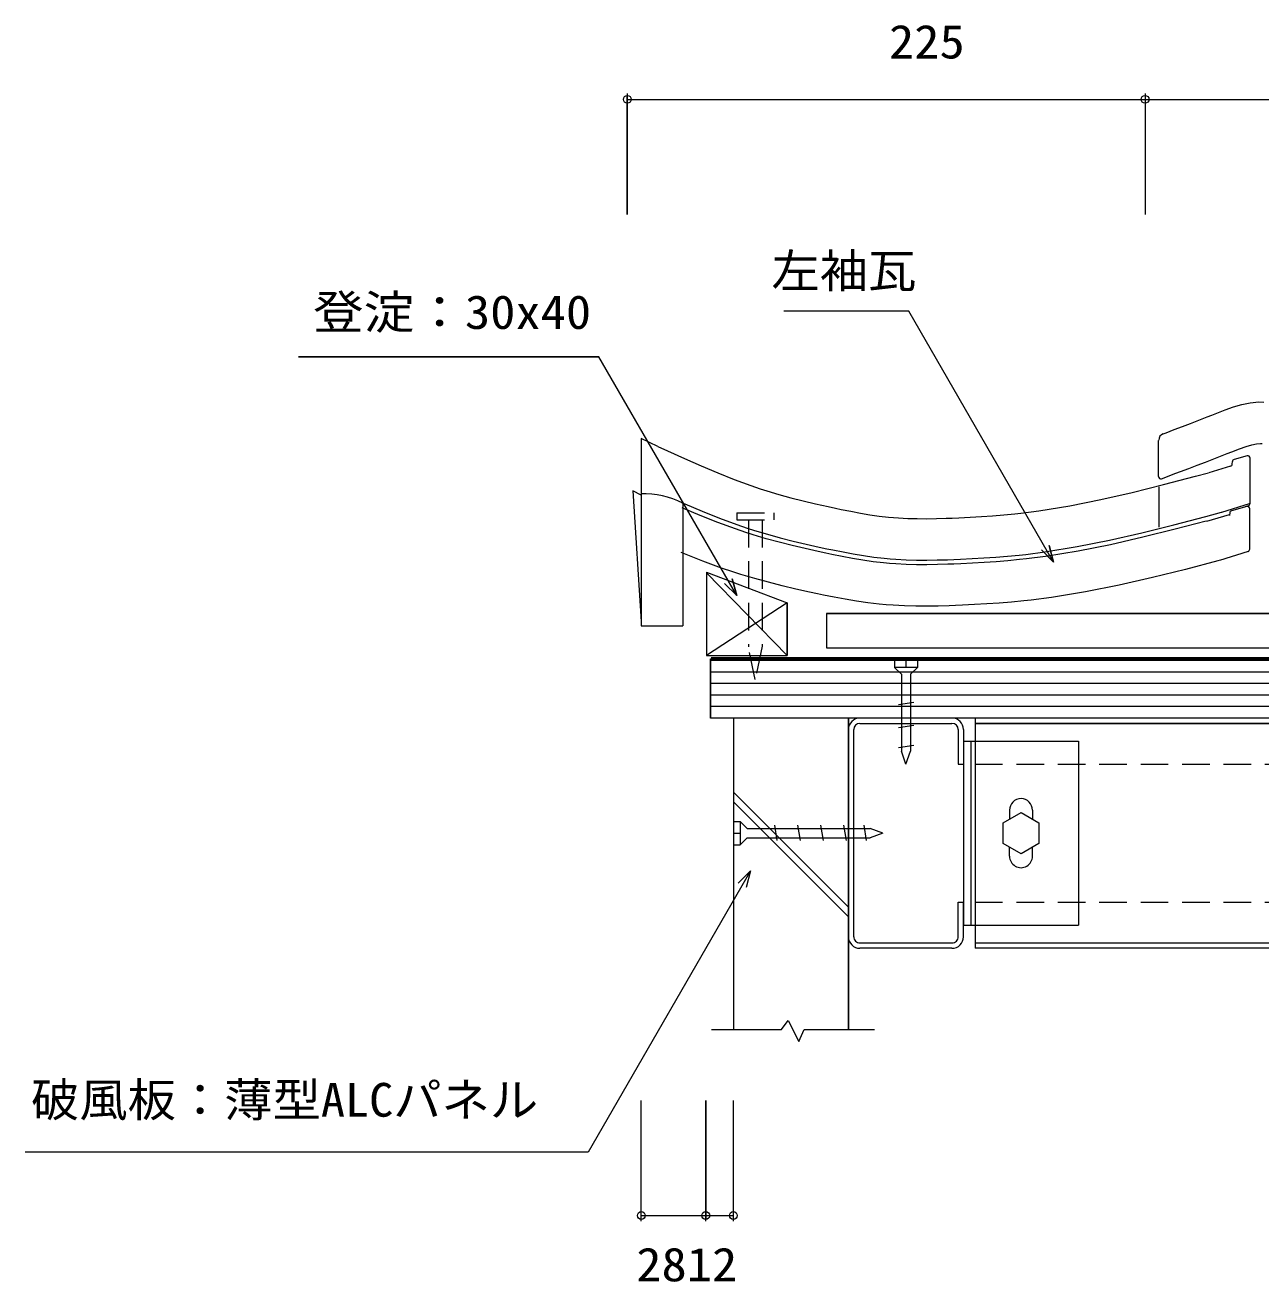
# Model space of a CAD drawing. Units: millimetres, scale not verified. Extents: x -682 to 655, y -296 to 323.
# Drawn here: x -682 to -145, y -233 to 313 of the extents above; entities that cross this region are included whole.
import ezdxf
from ezdxf.enums import TextEntityAlignment as Align

# ---------------------------------------------------------------- set-up
doc = ezdxf.new("R2010")
doc.units = ezdxf.units.MM
doc.header["$LTSCALE"] = 10
doc.linetypes.add('DASHED1', pattern=[1.8, 1.2, -0.6])
doc.linetypes.add('DASHED3', pattern=[4, 3, -1])
for name, color, linetype, lineweight in [('0-0_1', 5, 'Continuous', 18), ('0-1_2', 7, 'Continuous', 18), ('0-2_3', 3, 'Continuous', 18), ('0-3_4', 3, 'Continuous', 18), ('0-4_5', 3, 'Continuous', 18)]:
    doc.layers.add(name, color=color, linetype=linetype, lineweight=lineweight)
doc.styles.add('ＭＳ ゴシック', font='')
doc.styles.get('ＭＳ ゴシック').set_extended_font_data('MS Gothic')

msp = doc.modelspace()

# ---------------------------------------------------------------- linework, layer by layer
at = {"layer": '0-0_1', "color": 3}
for p, q in [((-420.16, 282.83), (-420.16, 230.33)), ((-420.16, 280.33), (-195.16, 280.33)), ((-195.16, 282.83), (-195.16, 230.33)), ((-195.16, 280.33), (69.84, 280.33)), ((-385.68, 74.98), (-385.68, 38.69)), ((-385.68, 74.98), (-350.68, 61.64)), ((-350.68, 61.64), (-350.68, 38.69)), ((-384.07, 36.57), (-384.07, 11.57)), ((-294.08, 36.57), (-304.08, 36.57)), ((-304.08, 36.57), (-304.08, 33.57)), ((-294.08, 33.57), (-304.08, 33.57)), ((-304.08, 33.57), (-301.08, 30.57)), ((-299.08, 36.57), (-299.08, 33.57)), ((-294.08, 33.57), (-297.08, 30.57)), ((-294.08, 36.57), (-294.08, 33.57)), ((-301.08, 30.57), (-301.07, -2.83)), ((-297.08, 30.57), (-297.07, -2.83)), ((-302.32, 17.47), (-295.67, 18.53)), ((-302.31, 17.47), (-295.67, 18.53)), ((-302.31, 17.47), (-295.67, 18.53)), ((654.93, 11.57), (-384.07, 11.57)), ((-374.07, 11.57), (-374.07, -123.69)), ((-324.07, 11.57), (-324.07, -123.69)), ((-279.07, 11.57), (-319.07, 11.57)), ((-324.08, -83.43), (-324.07, 6.57)), ((-321.77, -83.43), (-321.77, 6.57)), ((-319.07, 9.27), (-279.07, 9.27)), ((-302.31, 7.47), (-295.67, 8.53)), ((-276.37, 6.57), (-276.37, -8.43)), ((-274.07, 6.57), (-274.07, -8.43)), ((-269.07, 9.27), (654.93, 9.27)), ((-274.07, 1.57), (-274.07, -78.43)), ((-270.87, 1.57), (-270.87, -78.43)), ((-224.07, 1.57), (-224.07, -8.43)), ((-302.31, -1.27), (-295.66, -0.22)), ((-299.07, -8.43), (-301.07, -2.83)), ((-299.07, -8.43), (-297.07, -2.83)), ((-276.37, -8.43), (-274.07, -8.43)), ((-324.07, -70.57), (-374.07, -20.57)), ((-324.08, -74.81), (-374.07, -24.81)), ((-254.07, -28.43), (-254.07, -32.32)), ((-244.07, -28.43), (-244.07, -32.32)), ((-374.07, -33.43), (-374.07, -43.43)), ((-374.07, -33.43), (-371.07, -33.43)), ((-371.07, -33.43), (-371.07, -43.43)), ((-371.07, -33.43), (-368.08, -36.43)), ((-368.08, -36.43), (-314.67, -36.42)), ((-354.97, -41.66), (-356.03, -35.02)), ((-344.97, -41.66), (-346.03, -35.02)), ((-334.97, -41.66), (-336.03, -35.02)), ((-324.97, -41.66), (-326.03, -35.02)), ((-316.23, -41.66), (-317.29, -35.01)), ((-309.07, -38.42), (-314.67, -36.42)), ((-374.07, -38.43), (-371.07, -38.43)), ((-374.07, -43.43), (-371.07, -43.43)), ((-371.07, -43.43), (-368.07, -40.43)), ((-368.07, -40.43), (-314.67, -40.42)), ((-309.07, -38.42), (-314.67, -40.42)), ((-254.07, -48.43), (-254.07, -44.54)), ((-244.07, -48.43), (-244.07, -44.54)), ((-276.37, -68.43), (-274.07, -68.43)), ((-276.37, -83.43), (-276.37, -68.43)), ((-274.07, -83.43), (-274.07, -68.43)), ((-319.07, -86.13), (-279.07, -86.13)), ((-269.07, -86.13), (654.93, -86.13)), ((-279.07, -88.43), (-319.08, -88.43)), ((654.93, -88.43), (-269.07, -88.43)), ((-353.21, -123.69), (-350.28, -119.78)), ((-350.28, -119.78), (-345.62, -128.96)), ((-383.6, -123.69), (-353.21, -123.69)), ((-345.62, -128.96), (-343.32, -123.69)), ((-343.32, -123.69), (-312.7, -123.69)), ((-414.07, -207.04), (-414.07, -154.54)), ((-386.07, -207.04), (-386.07, -154.54)), ((-374.07, -207.04), (-374.07, -154.54)), ((-414.07, -204.54), (-386.07, -204.54)), ((-386.07, -204.54), (-374.07, -204.54))]:
    msp.add_line(p, q, dxfattribs=at)
at = {"layer": '0-0_1', "color": 7}
msp.add_line((-297.82, 188.28), (-352.09, 188.28), dxfattribs=at)
at = {"layer": '0-0_1'}
for p, q in [((-414.07, 133.07), (-414.07, 51.58)), ((-406.94, 129.59), (-414.07, 133.07)), ((-189.34, 116.48), (-189.34, 132.21)), ((-187.3, 135.06), (-186.88, 135.22)), ((-158, 120.98), (-167.46, 118.15)), ((-157.29, 121.89), (-157.23, 122.99)), ((-150.81, 125.46), (-156.5, 123.9)), ((-149.54, 104.76), (-149.54, 124.49)), ((-187.98, 115.55), (-181.81, 117.89)), ((-417.7, 110.26), (-414.07, 53.53)), ((-414.07, 108.44), (-417.7, 110.26)), ((-189.21, 112.02), (-189.21, 94.47)), ((-396.42, 105.11), (-395.2, 104.57)), ((-396.07, 104.87), (-396.07, 51.58)), ((-395.2, 104.57), (-387.7, 101.4)), ((-161.76, 101), (-149.82, 104.81)), ((-150.25, 103.8), (-151.7, 103.35)), ((-387.7, 101.4), (-380.15, 98.4)), ((-380.15, 98.4), (-372.53, 95.6)), ((-182.62, 95.54), (-168.69, 99.2)), ((-168.69, 99.2), (-161.9, 101.02)), ((-168.27, 97.15), (-158.47, 99.96)), ((-158.36, 100.71), (-158.42, 99.58)), ((-150.96, 103.45), (-157.63, 101.62)), ((-149.69, 84.94), (-149.69, 102.49)), ((-372.53, 95.6), (-368.08, 94.09)), ((-368.08, 94.09), (-364.87, 93.07)), ((-364.87, 93.07), (-359.31, 91.41)), ((-196.58, 92.05), (-182.62, 95.54)), ((-359.31, 91.41), (-353.71, 89.88)), ((-353.71, 89.88), (-348.08, 88.45)), ((-348.08, 88.45), (-342.42, 87.11)), ((-224.63, 86.04), (-210.57, 88.84)), ((-210.57, 88.84), (-196.58, 92.05)), ((-342.42, 87.11), (-336.74, 85.84)), ((-336.74, 85.84), (-333.44, 85.14)), ((-333.44, 85.14), (-330.87, 84.6)), ((-330.87, 84.6), (-326.43, 83.71)), ((-326.43, 83.71), (-321.99, 82.89)), ((-321.99, 82.89), (-317.54, 82.14)), ((-317.54, 82.14), (-313.08, 81.49)), ((-255, 81.88), (-249.92, 82.37)), ((-249.92, 82.37), (-246.99, 82.69)), ((-246.99, 82.69), (-238.75, 83.74)), ((-238.75, 83.74), (-224.63, 86.04)), ((-150.39, 83.99), (-162.89, 80.05)), ((-313.08, 81.49), (-308.6, 80.97)), ((-308.6, 80.97), (-306, 80.72)), ((-306, 80.72), (-303.41, 80.53)), ((-303.41, 80.53), (-298.93, 80.3)), ((-298.93, 80.3), (-294.44, 80.19)), ((-294.44, 80.19), (-289.95, 80.18)), ((-289.95, 80.18), (-285.45, 80.24)), ((-285.45, 80.24), (-280.95, 80.37)), ((-280.95, 80.37), (-278.34, 80.46)), ((-278.34, 80.46), (-275.38, 80.58)), ((-275.38, 80.58), (-270.27, 80.82)), ((-270.27, 80.82), (-265.17, 81.11)), ((-265.17, 81.11), (-260.08, 81.46)), ((-260.08, 81.46), (-255, 81.88)), ((-414.07, 51.58), (-396.07, 51.58))]:
    msp.add_line(p, q, dxfattribs=at)
at = {"layer": '0-0_1', "color": 3, "linetype": 'DASHED1'}
for p, q in [((-367.56, 97.67), (-367.56, 42.52)), ((-361.56, 97.67), (-361.56, 42.77)), ((-364.62, 28.26), (-367.56, 42.52)), ((-361.56, 42.77), (-364.62, 28.26)), ((-269.07, -8.43), (654.93, -8.43)), ((-269.07, -68.43), (654.93, -68.43))]:
    msp.add_line(p, q, dxfattribs=at)
at = {"layer": '0-0_1', "color": 2}
for p, q in [((654.93, 31.57), (-384.07, 31.57)), ((654.93, 26.57), (-384.07, 26.57)), ((654.93, 21.57), (-384.07, 21.57)), ((654.93, 16.57), (-384.07, 16.57))]:
    msp.add_line(p, q, dxfattribs=at)
at = {"layer": '0-0_1'}
for points in [[(-186.88, 135.22), (-186.06, 135.53), (-182.51, 136.87), (-178.96, 138.21), (-175.39, 139.58), (-171.8, 140.96), (-168.2, 142.38), (-166.09, 143.21), (-164.01, 144.04), (-160.41, 145.44), (-156.77, 146.72), (-153.12, 147.79), (-149.43, 148.54), (-145.73, 148.88), (-143.57, 148.86)], [(-406.91, 129.56), (-402.63, 127.6), (-395.31, 124.29), (-388.06, 121.1), (-380.87, 118.05), (-373.72, 115.21), (-366.55, 112.58), (-362.46, 111.19), (-359.57, 110.27), (-354.36, 108.72), (-349.12, 107.28), (-343.79, 105.93), (-338.39, 104.65), (-332.9, 103.43), (-329.72, 102.75), (-327.27, 102.24), (-323.02, 101.39), (-318.86, 100.61), (-314.76, 99.92), (-310.73, 99.34), (-306.71, 98.87), (-304.49, 98.66), (-302.28, 98.49), (-298.25, 98.29), (-294.19, 98.19), (-290.06, 98.18), (-285.84, 98.24), (-281.53, 98.36), (-279.03, 98.45), (-276.16, 98.56), (-271.21, 98.8), (-266.3, 99.08), (-261.43, 99.41), (-256.6, 99.81), (-251.77, 100.27), (-249.11, 100.56), (-241.34, 101.56), (-227.83, 103.75), (-214.34, 106.45), (-200.77, 109.55)], [(-181.77, 117.91), (-179.71, 118.68), (-176.14, 120.03), (-172.55, 121.39), (-168.93, 122.78), (-165.28, 124.19), (-161.6, 125.63), (-159.44, 126.48), (-157.42, 127.29), (-154.15, 128.56), (-151.25, 129.58), (-148.78, 130.3), (-146.79, 130.71), (-145.01, 130.87), (-144.33, 130.87)], [(-200.77, 109.55), (-187.1, 112.97), (-173.31, 116.6), (-167.53, 118.15)], [(-168.63, 97.15), (-182.12, 93.6), (-196.11, 90.1), (-210.15, 86.89), (-224.27, 84.07), (-238.47, 81.76), (-246.75, 80.7), (-249.72, 80.38), (-254.82, 79.88), (-259.93, 79.47), (-265.05, 79.12), (-270.17, 78.82), (-275.29, 78.58), (-278.27, 78.46), (-280.89, 78.37), (-285.41, 78.24), (-289.94, 78.18), (-294.47, 78.19), (-299, 78.3), (-303.53, 78.53), (-306.17, 78.73), (-308.81, 78.98), (-313.34, 79.51), (-317.85, 80.16), (-322.34, 80.92), (-326.81, 81.75), (-331.27, 82.64), (-333.85, 83.18), (-337.17, 83.89), (-342.87, 85.16), (-348.56, 86.51), (-354.22, 87.95), (-359.86, 89.49), (-365.46, 91.16), (-368.7, 92.19), (-373.2, 93.71), (-380.87, 96.53), (-388.46, 99.55), (-395.99, 102.73), (-396.36, 102.9)], [(-162.95, 80.04), (-163.56, 79.87), (-177.65, 76.17), (-191.92, 72.6), (-206.38, 69.29), (-221.06, 66.35), (-235.88, 63.95), (-244.63, 62.83), (-247.88, 62.47), (-253.22, 61.95), (-258.58, 61.52), (-263.92, 61.15), (-269.24, 60.85), (-274.51, 60.6), (-277.59, 60.48), (-280.31, 60.38), (-285.02, 60.25), (-289.83, 60.18), (-294.72, 60.19), (-299.68, 60.31), (-304.66, 60.57), (-307.68, 60.79), (-310.7, 61.08), (-315.68, 61.66), (-320.62, 62.38), (-325.47, 63.19), (-330.23, 64.07), (-334.87, 65), (-337.57, 65.57), (-341.01, 66.3), (-346.9, 67.62), (-352.85, 69.02), (-358.82, 70.54), (-364.81, 72.18), (-370.76, 73.96), (-374.32, 75.09), (-379.18, 76.74), (-387.3, 79.71), (-395.3, 82.9), (-396.71, 83.49)]]:
    msp.add_lwpolyline(points, dxfattribs=at)
at = {"layer": '0-0_1', "color": 3, "linetype": 'DASHED1'}
for points in [[(-372.56, 100.67), (-356.56, 100.67), (-356.56, 97.67)], [(-372.56, 100.67), (-372.56, 97.67), (-356.56, 97.67)]]:
    msp.add_lwpolyline(points, dxfattribs=at)
at = {"layer": '0-0_1', "color": 3}
for points in [[(-269.07, 11.57), (-269.07, -8.43), (-269.07, -78.43), (-269.07, -88.43)], [(-274.07, 1.57), (-269.07, 1.57), (-224.07, 1.57)], [(-224.07, -8.43), (-224.07, -68.43), (-224.07, -78.43)], [(-274.07, -78.43), (-269.07, -78.43), (-224.07, -78.43)]]:
    msp.add_lwpolyline(points, dxfattribs=at)
msp.add_lwpolyline([(-249.07, -47.43), (-256.87, -42.93), (-256.87, -33.93), (-249.07, -29.43), (-241.28, -33.93), (-241.28, -42.93)], close=True, dxfattribs=at)
for centre in [(-420.16, 280.33), (-195.16, 280.33), (-195.16, 280.33), (-414.07, -204.54), (-386.07, -204.54), (-386.07, -204.54), (-374.07, -204.54)]:
    msp.add_circle(centre, 1.7, dxfattribs=at)
at = {"layer": '0-0_1'}
for centre, radius, start, end in [((-186.23, 132.26), 3, 110.949, 178.7), ((-158.29, 121.94), 1, 286.641, 357), ((-156.23, 122.94), 1, 105.2995, 177), ((-150.54, 124.49), 1, 0, 105.2995), ((-188.34, 116.48), 1, 180, 290.7317), ((-413.06, 72.06), 36.95, 62.6262, 91.8979), ((-150.54, 104.76), 1, 287.2414, 0), ((-157.36, 100.66), 1, 105.3578, 177), ((-150.69, 102.49), 1, 0, 105.3578), ((-150.69, 84.94), 1, 287.5009, 0)]:
    msp.add_arc(centre, radius, start, end, dxfattribs=at)
at = {"layer": '0-0_1', "color": 3}
for centre, radius, start, end in [((-319.07, 6.57), 5, 89.9913, 180.002), ((-279.07, 6.57), 5, 359.9956, 90.0126), ((-319.07, 6.57), 2.7, 90.0031, 179.9834), ((-279.07, 6.57), 2.7, 0.011, 90.0031), ((-249.07, -28.43), 5, 0.0119, 179.997), ((-249.07, -48.43), 5, 179.997, 0.0119), ((-319.08, -83.43), 5, 179.9807, 270.0062), ((-319.07, -83.43), 2.7, 179.9834, 269.9913), ((-279.07, -83.43), 5, 269.9849, 0.0169), ((-279.07, -83.43), 2.7, 269.9913, 0.011)]:
    msp.add_arc(centre, radius, start, end, dxfattribs=at)
at = {"layer": '0-1_2'}
for p, q in [((-420.16, 230.33), (-420.16, 282.03)), ((-420.16, 280.33), (599.84, 280.33)), ((-195.16, 282.03), (-195.16, 230.33)), ((-234.91, 79.3), (-297.82, 188.28)), ((-562.99, 168.45), (-432.49, 168.45)), ((-372.61, 64.75), (-432.49, 168.45)), ((-234.91, 79.3), (-240.21, 84.61)), ((-234.91, 79.3), (-236.85, 86.55)), ((-350.68, 38.69), (-385.68, 74.67)), ((654.93, 57.05), (-333.58, 57.05)), ((-384.07, 37.35), (654.93, 37.35)), ((-383.77, 37.91), (654.93, 37.91)), ((-374.07, 11.57), (-374.07, -123.69)), ((-324.07, -123.69), (-324.07, 11.57)), ((-269.07, 11.57), (-269.07, -88.43)), ((654.93, 9.27), (-269.07, 9.27)), ((-366.62, -54.82), (-437.13, -176.95)), ((-366.62, -54.82), (-371.92, -60.12)), ((-366.62, -54.82), (-368.56, -62.07)), ((-269.07, -86.13), (654.93, -86.13)), ((654.93, -88.43), (-269.07, -88.43)), ((-414.07, -206.24), (-414.07, -154.54)), ((-386.07, -154.54), (-386.07, -206.24)), ((-374.07, -206.24), (-374.07, -154.54)), ((-437.13, -176.95), (-671.63, -176.95)), ((-414.07, -204.54), (-374.07, -204.54))]:
    msp.add_line(p, q, dxfattribs=at)
at = {"layer": '0-1_2', "color": 3}
for p, q in [((-297.82, 188.28), (-347.31, 188.28)), ((-234.91, 79.3), (-297.82, 188.28)), ((-333.58, 57.05), (-333.58, 42.05)), ((278.34, 36.57), (-384.07, 36.57))]:
    msp.add_line(p, q, dxfattribs=at)
at = {"layer": '0-1_2', "color": 2}
msp.add_line((654.93, 36.57), (-384.07, 36.57), dxfattribs=at)
at = {"layer": '0-1_2', "color": 3}
for points in [[(-372.61, 64.75), (-432.49, 168.45), (-562.99, 168.45)], [(-236.85, 86.55), (-234.91, 79.3), (-240.21, 84.61)], [(-374.56, 71.99), (-372.61, 64.75), (-377.92, 70.05)]]:
    msp.add_lwpolyline(points, dxfattribs=at)
at = {"layer": '0-1_2'}
for points in [[(-385.68, 74.98), (-385.68, 38.69), (-350.68, 38.69), (-350.68, 61.64)], [(-385.68, 74.98), (-350.68, 61.64), (-385.68, 38.69)], [(-377.92, 70.05), (-372.61, 64.75), (-374.56, 71.99)], [(-333.58, 57.05), (-333.58, 42.05), (654.93, 42.05)], [(654.93, 11.57), (-384.07, 11.57), (-384.07, 37.35)], [(-383.6, -123.69), (-353.21, -123.69), (-350.28, -119.78), (-345.62, -128.96), (-343.32, -123.69), (-312.7, -123.69)]]:
    msp.add_lwpolyline(points, dxfattribs=at)
at = {"layer": '0-2_3'}
msp.add_line((-333.58, 42.05), (654.93, 42.05), dxfattribs=at)
at = {"layer": '0-2_3', "linetype": 'DASHED3'}
msp.add_line((-384.07, 37.35), (654.93, 37.35), dxfattribs=at)
at = {"layer": '0-3_4'}
msp.add_line((-333.58, 57.05), (654.93, 57.05), dxfattribs=at)
at = {"layer": '0-4_5'}
for p, q in [((-366.62, -54.82), (-437.13, -176.95)), ((-437.13, -176.95), (-681.85, -176.95))]:
    msp.add_line(p, q, dxfattribs=at)
msp.add_lwpolyline([(-371.92, -60.12), (-366.62, -54.82), (-368.56, -62.07)], dxfattribs=at)

# ---------------------------------------------------------------- texts
at = {"layer": '0-0_1', "color": 7, "style": 'ＭＳ ゴシック', "width": 1.1}
for s, p in [('225', (-306.45, 293.68)), ('2812', (-416.26, -237.5))]:
    msp.add_text(s, height=14.66, dxfattribs=at).set_placement(p, align=Align.BOTTOM_LEFT)
at = {"layer": '0-1_2', "style": 'ＭＳ ゴシック'}
for s, width, p in [('左袖瓦', 1.05, (-357.52, 194.08)), ('登淀：30x40', 1.1, (-556.72, 176.21))]:
    msp.add_text(s, height=14.66, dxfattribs=dict(at, width=width)).set_placement(p, align=Align.BOTTOM_LEFT)
at = {"layer": '0-4_5', "color": 7, "style": 'ＭＳ ゴシック', "width": 1.05}
msp.add_text('破風板：薄型ALCパネル\u3000', height=14.66, dxfattribs=at).set_placement((-679.29, -165.99), align=Align.BOTTOM_LEFT)

doc.saveas('drawing.dxf')
